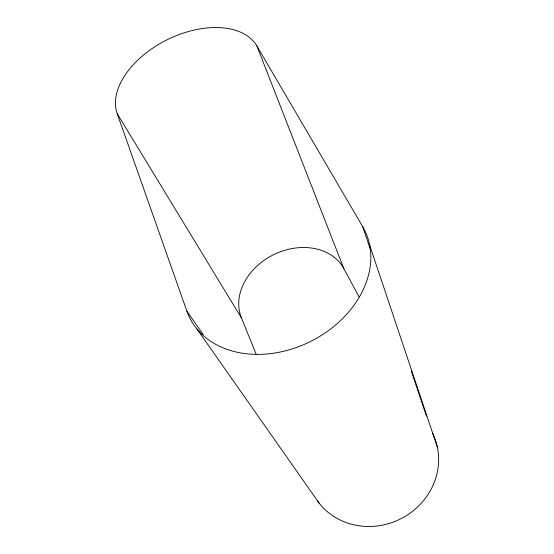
<?xml version="1.0" encoding="UTF-8"?>
<svg xmlns="http://www.w3.org/2000/svg" width="554" height="554" viewBox="0 0 554 554"><rect width="100%" height="100%" fill="white"/><g stroke="black" fill="none" stroke-linecap="round" stroke-linejoin="round"><path stroke-width="0.83" d="M196.566 328.487L319.236 503.274M370.481 249.722L362.759 226.773L256.918 46.051A77.747 47.554 -26.4 0 0 168.208 39.237A77.747 47.554 -26.4 0 0 117.199 113.681L186.92 311.237L203.235 334.63M117.199 113.681L241.406 317.878L256.045 353.902M256.918 46.051L343.882 268.718L359.061 296.889M411.283 371.028L426.441 416.109M369.733 245.374L437.328 447.036M362.759 226.773A97.816 75.268 -26.8 0 1 308.848 342.31A97.816 75.268 -26.8 0 1 186.92 311.237M241.406 317.878A56.882 44.964 -26.3 0 1 274.306 254.355A56.882 44.964 -26.3 0 1 343.882 268.718M432.466 433.193A66.916 62.221 -27.2 0 1 404.926 516.501A66.916 62.221 -27.2 0 1 317.677 501.211"/></g></svg>
